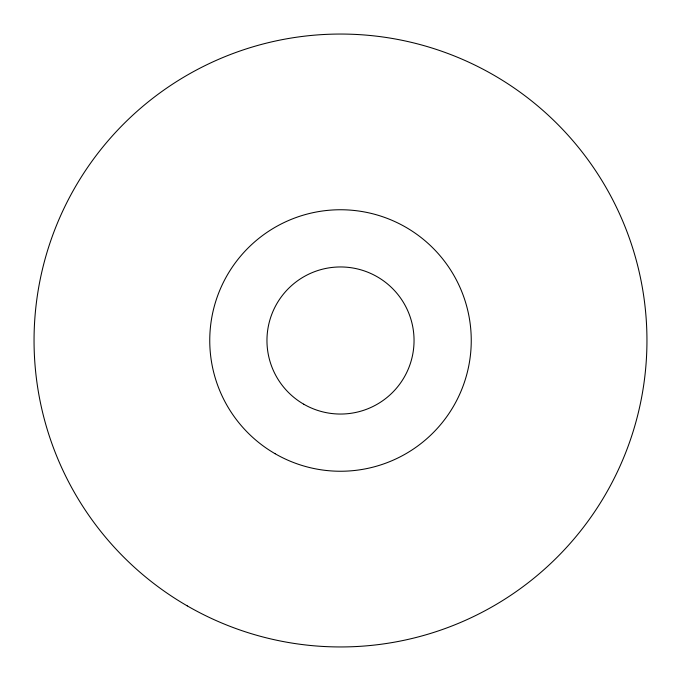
<?xml version="1.0" encoding="UTF-8"?>
<svg xmlns="http://www.w3.org/2000/svg" width="681" height="681" viewBox="0 0 681 681"><rect width="100%" height="100%" fill="white"/><g stroke="black" fill="none" stroke-linecap="round" stroke-linejoin="round"><path stroke-width="1.02" d="M187.275 605.894A306.45 306.45 0 0 0 646.95 340.5A306.45 306.45 0 0 0 187.275 75.106A306.45 306.45 0 0 0 187.275 605.894M303.726 404.191A73.548 73.548 0 0 0 414.048 340.5A73.548 73.548 0 0 0 303.726 276.809A73.548 73.548 0 0 0 303.726 404.191M275.124 453.733A130.752 130.752 0 0 0 471.252 340.5A130.752 130.752 0 0 0 275.124 227.267A130.752 130.752 0 0 0 275.124 453.733"/></g></svg>
